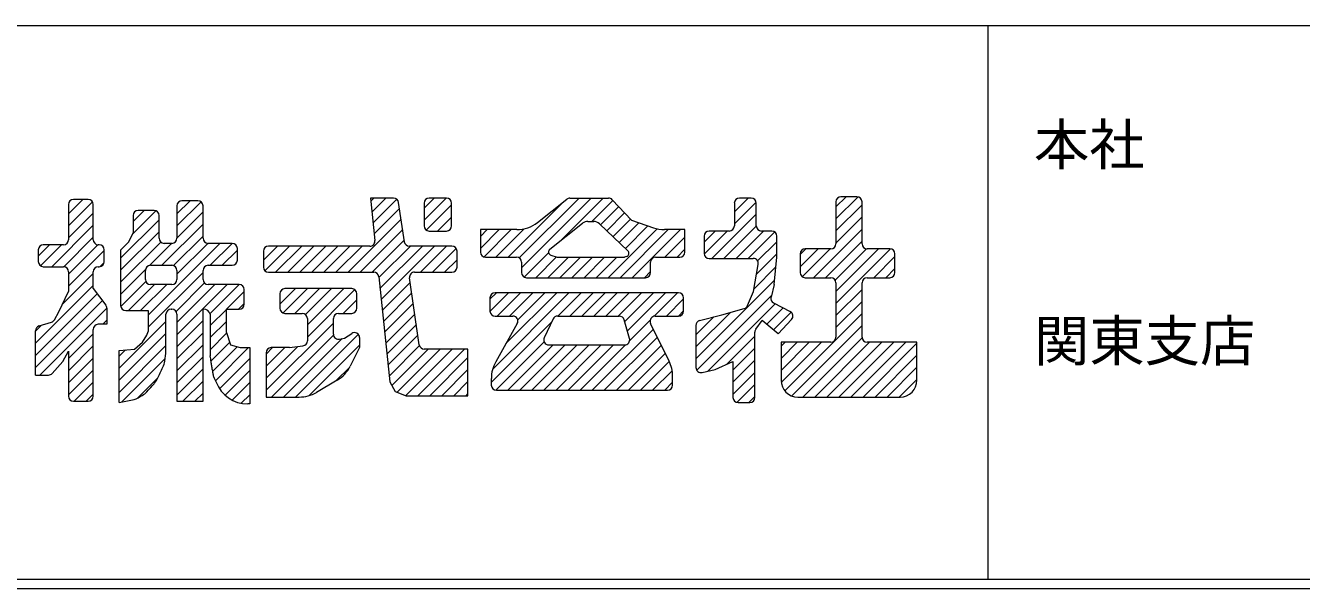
# Model space of a CAD drawing. Units: millimetres, scale not verified. Extents: x -400 to 3744, y -276 to 280.
# Drawn here: x 3080.8 to 3219.1, y -270.2 to -209.2 of the extents above; entities that cross this region are included whole.
import ezdxf
from ezdxf.enums import TextEntityAlignment as Align

# ---------------------------------------------------------------- set-up
doc = ezdxf.new("R2010")
doc.units = ezdxf.units.MM
doc.header["$LTSCALE"] = 2
doc.layers.add('0-0_0', color=7, linetype='Continuous', lineweight=9)
doc.styles.add('ＭＳ ゴシック', font='')
doc.styles.get('ＭＳ ゴシック').set_extended_font_data('MS Gothic')

msp = doc.modelspace()

# ---------------------------------------------------------------- linework, layer by layer
at = {"layer": '0-0_0', "color": 3, "lineweight": 18}
for p, q in [((2945.13, -209.239), (3743.13, -209.239)), ((3185.13, -209.239), (3185.13, -269.239)), ((2945.13, -269.239), (3743.13, -269.239)), ((2944.13, -270.239), (3744.13, -270.239))]:
    msp.add_line(p, q, dxfattribs=at)
at = {"layer": '0-0_0'}
for p, q in [((3085.5, -229.633), (3087.046, -228.086)), ((3087.631, -228.086), (3086.048, -228.086)), ((3118.268, -228.265), (3118.595, -227.938)), ((3118.391, -229.45), (3119.903, -227.938)), ((3118.515, -230.634), (3121.085, -228.064)), ((3124.036, -230.347), (3126.445, -227.938)), ((3124.036, -229.038), (3125.137, -227.938)), ((3126.464, -227.938), (3124.584, -227.938)), ((3134.353, -234.421), (3140.837, -227.938)), ((3134.6, -235.483), (3142.145, -227.938)), ((3136.34, -230.568), (3139.509, -228.056)), ((3138.863, -232.528), (3143.453, -227.938)), ((3139.849, -227.938), (3144.034, -227.938)), ((3157.662, -229.429), (3159.153, -227.938)), ((3159.495, -227.938), (3158.209, -227.938)), ((3168.672, -228.886), (3169.769, -227.789)), ((3168.672, -230.194), (3171.065, -227.801)), ((3170.951, -227.789), (3169.22, -227.789)), ((3085.5, -230.941), (3088.096, -228.345)), ((3085.5, -228.634), (3085.5, -232.445)), ((3088.178, -232.445), (3088.178, -228.634)), ((3092.408, -231.883), (3094.976, -229.315)), ((3092.493, -230.49), (3093.707, -229.276)), ((3094.772, -229.276), (3093.041, -229.276)), ((3097.254, -229.653), (3098.673, -228.235)), ((3097.254, -230.962), (3099.868, -228.349)), ((3097.254, -228.783), (3097.254, -232.296)), ((3097.254, -232.27), (3100.081, -229.443)), ((3099.534, -228.235), (3097.802, -228.235)), ((3100.081, -232.296), (3100.081, -228.783)), ((3118.639, -231.819), (3121.376, -229.082)), ((3121.898, -232.673), (3121.277, -228.406)), ((3124.036, -228.485), (3124.036, -230.958)), ((3124.278, -231.413), (3127.012, -228.679)), ((3127.012, -230.958), (3127.012, -228.485)), ((3133.135, -234.331), (3139.031, -228.435)), ((3142.234, -230.465), (3144.508, -228.191)), ((3143.172, -230.835), (3145.142, -228.866)), ((3143.843, -231.473), (3145.775, -229.541)), ((3157.662, -230.738), (3160.03, -228.369)), ((3157.662, -228.485), (3157.662, -230.958)), ((3160.042, -230.958), (3160.042, -228.485)), ((3168.672, -228.337), (3168.672, -232.891)), ((3168.672, -231.502), (3171.499, -228.676)), ((3171.499, -232.891), (3171.499, -228.337)), ((3083.686, -235.371), (3088.178, -230.879)), ((3085.5, -232.249), (3088.178, -229.571)), ((3091.154, -234.445), (3095.32, -230.279)), ((3092.493, -229.823), (3092.493, -231.692)), ((3095.32, -232.296), (3095.32, -229.823)), ((3095.61, -235.223), (3100.081, -230.751)), ((3115.8, -235.966), (3121.542, -230.224)), ((3125.494, -231.506), (3127.012, -229.988)), ((3137.663, -233.479), (3141.217, -230.663)), ((3141.784, -230.465), (3142.418, -230.465)), ((3143.047, -230.717), (3146.128, -233.648)), ((3144.513, -232.111), (3146.408, -230.216)), ((3145.183, -232.749), (3147.328, -230.605)), ((3155.228, -234.479), (3160.042, -229.665)), ((3168.672, -232.811), (3171.499, -229.984)), ((3084.993, -235.373), (3088.178, -232.188)), ((3091.154, -235.754), (3095.32, -231.588)), ((3096.888, -235.254), (3100.081, -232.06)), ((3117.108, -235.966), (3121.708, -231.366)), ((3124.584, -231.506), (3126.464, -231.506)), ((3130.136, -233.405), (3132.184, -231.357)), ((3130.136, -232.097), (3130.876, -231.357)), ((3130.538, -234.311), (3133.492, -231.357)), ((3131.827, -234.331), (3134.894, -231.263)), ((3143.989, -236.561), (3149.284, -231.265)), ((3145.297, -236.561), (3150.501, -231.357)), ((3145.854, -233.387), (3148.297, -230.944)), ((3146.605, -236.561), (3151.809, -231.357)), ((3150.144, -234.331), (3152.305, -232.169)), ((3154.388, -232.703), (3155.585, -231.506)), ((3154.388, -232.054), (3154.388, -233.932)), ((3154.393, -234.006), (3156.893, -231.506)), ((3157.114, -231.506), (3154.936, -231.506)), ((3156.537, -234.479), (3160.042, -230.974)), ((3157.845, -234.479), (3160.818, -231.506)), ((3159.153, -234.479), (3162.033, -231.6)), ((3161.726, -231.506), (3160.59, -231.506)), ((3166.23, -236.561), (3171.499, -231.292)), ((3082.227, -234.214), (3083.448, -232.993)), ((3082.227, -233.54), (3082.227, -234.824)), ((3082.47, -235.279), (3084.757, -232.993)), ((3084.953, -232.993), (3082.775, -232.993)), ((3085.5, -236.174), (3088.683, -232.991)), ((3085.5, -237.482), (3089.369, -233.614)), ((3088.821, -232.993), (3088.726, -232.993)), ((3089.369, -234.824), (3089.369, -233.54)), ((3091.154, -237.062), (3095.507, -232.709)), ((3091.154, -233.587), (3091.154, -239.581)), ((3094.13, -240.628), (3101.914, -232.844)), ((3094.295, -235.229), (3096.68, -232.844)), ((3096.707, -232.844), (3095.868, -232.844)), ((3097.254, -236.195), (3100.606, -232.843)), ((3103.253, -232.844), (3100.629, -232.844)), ((3100.843, -235.223), (3103.222, -232.844)), ((3102.152, -235.223), (3103.801, -233.573)), ((3103.801, -234.675), (3103.801, -233.392)), ((3106.628, -234.671), (3108.158, -233.141)), ((3106.628, -233.689), (3106.628, -235.418)), ((3106.795, -235.813), (3109.466, -233.141)), ((3118.169, -233.141), (3107.176, -233.141)), ((3107.95, -235.966), (3110.775, -233.141)), ((3109.258, -235.966), (3112.083, -233.141)), ((3110.567, -235.966), (3113.391, -233.141)), ((3111.875, -235.966), (3114.7, -233.141)), ((3113.183, -235.966), (3116.008, -233.141)), ((3114.492, -235.966), (3117.316, -233.141)), ((3118.417, -235.966), (3121.874, -232.508)), ((3119.134, -236.557), (3122.55, -233.141)), ((3119.258, -237.741), (3123.858, -233.141)), ((3119.382, -238.926), (3125.166, -233.141)), ((3127.059, -233.141), (3122.44, -233.141)), ((3123.65, -235.966), (3126.475, -233.141)), ((3124.958, -235.966), (3127.524, -233.4)), ((3127.607, -235.418), (3127.607, -233.689)), ((3151.452, -234.331), (3152.305, -233.477)), ((3160.188, -234.753), (3162.274, -232.667)), ((3164.803, -235.371), (3166.736, -233.439)), ((3164.803, -234.063), (3165.427, -233.439)), ((3165.028, -236.455), (3168.044, -233.439)), ((3168.124, -233.439), (3165.351, -233.439)), ((3167.538, -236.561), (3171.499, -232.601)), ((3168.589, -236.819), (3171.974, -233.434)), ((3168.672, -238.044), (3173.277, -233.439)), ((3168.672, -239.352), (3174.582, -233.442)), ((3174.522, -233.439), (3172.046, -233.439)), ((3088.931, -235.36), (3089.358, -234.933)), ((3103.543, -235.14), (3103.718, -234.964)), ((3126.267, -235.966), (3127.607, -234.626)), ((3130.684, -234.331), (3134.052, -234.331)), ((3134.6, -234.878), (3134.6, -236.013)), ((3134.893, -236.498), (3137.535, -233.856)), ((3136.139, -236.561), (3138.394, -234.305)), ((3137.447, -236.561), (3139.677, -234.331)), ((3137.781, -234.114), (3138.478, -234.331)), ((3138.478, -234.331), (3145.761, -234.331)), ((3138.755, -236.561), (3140.985, -234.331)), ((3140.064, -236.561), (3142.294, -234.331)), ((3141.372, -236.561), (3143.602, -234.331)), ((3142.68, -236.561), (3144.91, -234.331)), ((3145.984, -234.261), (3145.761, -234.331)), ((3148.586, -236.013), (3148.586, -234.878)), ((3149.133, -234.331), (3151.758, -234.331)), ((3154.936, -234.479), (3159.714, -234.479)), ((3160.07, -236.18), (3162.274, -233.975)), ((3161.976, -237.304), (3162.274, -234.331)), ((3164.803, -233.986), (3164.803, -236.013)), ((3172.772, -236.561), (3175.07, -234.263)), ((3175.07, -236.013), (3175.07, -233.986)), ((3082.775, -235.371), (3084.953, -235.371)), ((3084.849, -239.442), (3088.178, -236.113)), ((3085.5, -235.919), (3085.5, -238.048)), ((3088.178, -237.75), (3088.178, -235.919)), ((3088.726, -235.371), (3088.821, -235.371)), ((3091.154, -238.37), (3093.839, -235.685)), ((3093.832, -236.757), (3093.832, -235.77)), ((3094.13, -241.936), (3100.081, -235.985)), ((3094.38, -235.223), (3096.707, -235.223)), ((3097.254, -235.77), (3097.254, -236.757)), ((3100.081, -236.757), (3100.081, -235.77)), ((3100.629, -235.223), (3103.253, -235.223)), ((3107.176, -235.966), (3118.579, -235.966)), ((3119.124, -236.457), (3120.316, -247.86)), ((3123.011, -235.966), (3127.059, -235.966)), ((3147.914, -236.561), (3148.586, -235.889)), ((3159.794, -237.764), (3162.168, -235.39)), ((3174.08, -236.561), (3175.07, -235.571)), ((3081.929, -243.67), (3088.178, -237.421)), ((3088.178, -237.75), (3089.553, -239.535)), ((3091.162, -239.671), (3093.872, -236.961)), ((3092.012, -240.129), (3094.837, -237.304)), ((3093.32, -240.129), (3096.145, -237.304)), ((3096.707, -237.304), (3094.38, -237.304)), ((3097.157, -240.217), (3100.236, -237.138)), ((3097.254, -242.737), (3102.687, -237.304)), ((3097.254, -241.428), (3101.378, -237.304)), ((3103.997, -237.304), (3100.629, -237.304)), ((3100.838, -240.461), (3103.995, -237.304)), ((3108.413, -239.428), (3110.091, -237.75)), ((3108.463, -238.069), (3108.732, -237.8)), ((3108.761, -240.389), (3111.399, -237.75)), ((3116.198, -237.75), (3108.961, -237.75)), ((3110.031, -240.426), (3112.707, -237.75)), ((3111.203, -240.563), (3114.016, -237.75)), ((3111.389, -241.685), (3115.324, -237.75)), ((3119.506, -240.11), (3122.539, -237.077)), ((3123.521, -243.823), (3122.469, -236.593)), ((3135.147, -236.561), (3148.038, -236.561)), ((3153.496, -245.37), (3162.023, -236.843)), ((3161.976, -237.304), (3161.635, -238.671)), ((3165.351, -236.561), (3168.124, -236.561)), ((3168.672, -237.109), (3168.672, -243.001)), ((3168.672, -240.661), (3171.499, -237.834)), ((3171.499, -243.001), (3171.499, -237.109)), ((3172.046, -236.561), (3174.522, -236.561)), ((3081.929, -244.978), (3088.604, -238.303)), ((3081.929, -246.287), (3089.173, -239.043)), ((3102.627, -239.98), (3104.545, -238.063)), ((3104.545, -239.433), (3104.545, -237.852)), ((3108.413, -238.298), (3108.413, -239.879)), ((3111.389, -242.994), (3116.524, -237.858)), ((3115.265, -240.426), (3116.745, -238.946)), ((3116.745, -239.879), (3116.745, -238.298)), ((3119.63, -241.295), (3122.706, -238.219)), ((3131.178, -238.905), (3131.886, -238.196)), ((3131.178, -238.744), (3131.178, -240.176)), ((3131.179, -240.212), (3133.195, -238.196)), ((3131.472, -246.461), (3139.736, -238.196)), ((3151.609, -238.196), (3131.725, -238.196)), ((3131.976, -240.724), (3134.503, -238.196)), ((3132.914, -243.711), (3138.428, -238.196)), ((3133.284, -240.724), (3135.811, -238.196)), ((3134.19, -241.126), (3137.12, -238.196)), ((3138.517, -240.724), (3141.045, -238.196)), ((3139.826, -240.724), (3142.353, -238.196)), ((3141.134, -240.724), (3143.661, -238.196)), ((3142.442, -240.724), (3144.97, -238.196)), ((3143.751, -240.724), (3146.278, -238.196)), ((3145.059, -240.724), (3147.586, -238.196)), ((3145.778, -241.313), (3148.895, -238.196)), ((3146.069, -242.33), (3150.203, -238.196)), ((3148.972, -240.736), (3151.511, -238.196)), ((3150.292, -240.724), (3152.157, -238.859)), ((3152.157, -240.176), (3152.157, -238.744)), ((3153.584, -246.59), (3161.678, -238.496)), ((3168.672, -241.969), (3171.499, -239.142)), ((3082.408, -247.117), (3089.666, -239.858)), ((3091.702, -240.129), (3094.13, -240.129)), ((3094.13, -240.129), (3094.13, -242.409)), ((3096.064, -244.48), (3096.064, -240.528)), ((3096.612, -239.98), (3096.707, -239.98)), ((3097.254, -240.528), (3097.254, -249.942)), ((3100.081, -239.98), (3100.129, -239.98)), ((3100.859, -241.749), (3102.611, -239.997)), ((3100.859, -240.528), (3100.859, -245.041)), ((3102.611, -242.508), (3102.611, -239.98)), ((3102.611, -239.98), (3103.997, -239.98)), ((3103.936, -239.98), (3104.545, -239.371)), ((3108.961, -240.426), (3110.841, -240.426)), ((3114.764, -240.426), (3116.198, -240.426)), ((3119.754, -242.479), (3122.872, -239.361)), ((3119.877, -243.664), (3123.038, -240.503)), ((3151.601, -240.724), (3152.157, -240.168)), ((3153.496, -244.062), (3157.236, -240.322)), ((3154.792, -246.691), (3162.096, -239.386)), ((3161.174, -241.617), (3162.954, -239.837)), ((3161.888, -242.211), (3163.805, -240.294)), ((3161.911, -239.289), (3163.724, -240.242)), ((3163.129, -248.821), (3171.499, -240.451)), ((3081.929, -242.362), (3082.577, -241.714)), ((3082.316, -241.794), (3083.657, -241.382)), ((3089.217, -241.616), (3089.666, -241.166)), ((3091.005, -246.369), (3096.064, -241.31)), ((3097.254, -244.045), (3100.081, -241.218)), ((3100.859, -243.057), (3102.611, -241.305)), ((3106.926, -248.766), (3114.216, -241.475)), ((3111.389, -240.974), (3111.389, -243.41)), ((3114.216, -242.691), (3114.216, -240.974)), ((3120.001, -244.848), (3123.204, -241.645)), ((3131.326, -247.915), (3137.855, -241.386)), ((3131.725, -240.724), (3133.662, -240.724)), ((3134.139, -241.541), (3131.798, -245.687)), ((3138.022, -241.036), (3137.056, -243.063)), ((3138.516, -240.724), (3145.197, -240.724)), ((3146.303, -243.148), (3145.724, -241.121)), ((3146.316, -243.392), (3148.549, -241.158)), ((3150.596, -245.615), (3148.593, -241.512)), ((3149.085, -240.724), (3151.609, -240.724)), ((3153.496, -242.754), (3155.443, -240.806)), ((3153.496, -241.741), (3153.496, -246.291)), ((3159.995, -242.136), (3160.665, -241.192)), ((3163.886, -249.372), (3171.499, -241.759)), ((3081.929, -247.117), (3081.929, -242.318)), ((3085.5, -245.332), (3088.178, -242.654)), ((3088.178, -249.394), (3088.178, -242.164)), ((3091.005, -247.677), (3096.064, -242.619)), ((3097.254, -245.353), (3100.081, -242.526)), ((3100.859, -244.365), (3102.637, -242.587)), ((3107.504, -249.496), (3114.223, -242.777)), ((3108.812, -249.496), (3115.143, -243.164)), ((3110.12, -249.496), (3116.912, -242.704)), ((3120.125, -246.033), (3123.371, -242.787)), ((3142.264, -248.752), (3148.892, -242.124)), ((3143.572, -248.752), (3149.321, -243.003)), ((3156.86, -245.931), (3159.893, -242.898)), ((3159.893, -249.543), (3159.893, -242.453)), ((3165.07, -249.496), (3171.502, -243.064)), ((3085.5, -246.641), (3088.178, -243.963)), ((3085.5, -244.515), (3085.5, -249.394)), ((3091.005, -248.986), (3096.064, -243.927)), ((3091.005, -245.061), (3091.687, -244.379)), ((3097.254, -246.662), (3100.081, -243.835)), ((3100.947, -245.585), (3102.964, -243.568)), ((3101.108, -246.733), (3103.787, -244.054)), ((3101.424, -247.725), (3105.006, -244.143)), ((3106.926, -247.457), (3110.357, -244.026)), ((3106.926, -246.149), (3108.931, -244.143)), ((3106.926, -244.841), (3107.623, -244.143)), ((3106.926, -244.691), (3106.926, -249.496)), ((3109.455, -244.143), (3107.473, -244.143)), ((3109.455, -244.143), (3110.912, -243.953)), ((3111.591, -249.333), (3117.043, -243.881)), ((3120.249, -247.217), (3123.545, -243.921)), ((3120.534, -248.241), (3124.482, -244.292)), ((3121.108, -248.975), (3125.791, -244.292)), ((3122.06, -249.331), (3127.099, -244.292)), ((3123.352, -249.347), (3128.407, -244.292)), ((3131.802, -248.748), (3137.044, -243.506)), ((3133.105, -248.752), (3138.012, -243.846)), ((3134.414, -248.752), (3139.32, -243.846)), ((3135.722, -248.752), (3140.628, -243.846)), ((3137.03, -248.752), (3141.937, -243.846)), ((3137.55, -243.846), (3145.776, -243.846)), ((3138.339, -248.752), (3143.245, -243.846)), ((3139.647, -248.752), (3144.553, -243.846)), ((3140.955, -248.752), (3145.87, -243.838)), ((3144.88, -248.752), (3149.75, -243.882)), ((3157.513, -246.586), (3159.893, -244.206)), ((3162.72, -246.612), (3165.784, -243.549)), ((3162.72, -245.304), (3164.476, -243.549)), ((3162.72, -243.996), (3163.167, -243.549)), ((3162.736, -247.905), (3167.092, -243.549)), ((3166.379, -249.496), (3172.326, -243.549)), ((3167.687, -249.496), (3173.634, -243.549)), ((3168.995, -249.496), (3174.942, -243.549)), ((3170.304, -249.496), (3176.251, -243.549)), ((3171.612, -249.496), (3177.45, -243.657)), ((3085.5, -247.949), (3088.178, -245.271)), ((3091.258, -250.041), (3095.986, -245.313)), ((3097.254, -247.97), (3100.081, -245.143)), ((3101.869, -248.589), (3105.14, -245.318)), ((3124.661, -249.347), (3128.797, -245.211)), ((3146.189, -248.752), (3150.179, -244.762)), ((3147.497, -248.752), (3150.609, -245.641)), ((3157.513, -247.895), (3159.893, -245.514)), ((3172.92, -249.496), (3177.45, -244.966)), ((3081.929, -247.117), (3083.322, -247.117)), ((3085.5, -249.257), (3088.178, -246.579)), ((3093.012, -249.596), (3095.164, -247.444)), ((3097.254, -249.278), (3100.081, -246.451)), ((3102.472, -249.294), (3105.14, -246.626)), ((3114.489, -247.743), (3115.992, -246.241)), ((3125.969, -249.347), (3128.797, -246.519)), ((3131.326, -247.482), (3131.326, -248.205)), ((3148.805, -248.752), (3150.92, -246.638)), ((3150.966, -248.205), (3150.966, -247.217)), ((3157.513, -249.203), (3159.893, -246.823)), ((3174.229, -249.496), (3177.45, -246.274)), ((3086.124, -249.942), (3088.178, -247.888)), ((3097.899, -249.942), (3100.081, -247.76)), ((3103.244, -249.83), (3105.14, -247.934)), ((3114.624, -247.664), (3112.365, -248.992)), ((3127.277, -249.347), (3128.797, -247.827)), ((3131.874, -248.752), (3150.419, -248.752)), ((3150.114, -248.752), (3150.966, -247.9)), ((3157.946, -250.078), (3159.893, -248.131)), ((3175.537, -249.496), (3177.45, -247.582)), ((3086.048, -249.942), (3087.631, -249.942)), ((3087.433, -249.942), (3088.178, -249.196)), ((3091.005, -250.09), (3092.619, -249.775)), ((3099.208, -249.942), (3100.081, -249.068)), ((3104.213, -250.169), (3105.14, -249.243)), ((3106.926, -249.496), (3110.515, -249.496)), ((3128.586, -249.347), (3128.797, -249.136)), ((3158.061, -250.09), (3159.346, -250.09)), ((3159.242, -250.09), (3159.893, -249.439)), ((3164.546, -249.496), (3175.625, -249.496))]:
    msp.add_line(p, q, dxfattribs=at)
for points in [[(3120.735, -227.938), (3118.233, -227.938), (3118.714, -232.537)], [(3144.433, -228.111), (3146.503, -230.316), (3148.893, -231.152)], [(3091.154, -233.587), (3092.047, -232.695), (3092.493, -231.692)], [(3134.072, -231.357), (3130.136, -231.357), (3130.136, -233.783)], [(3152.305, -233.783), (3152.305, -231.357), (3150.098, -231.357)], [(3162.259, -234.479), (3162.274, -234.479), (3162.274, -232.054)], [(3159.103, -239.586), (3159.745, -238.048), (3160.254, -235.121)], [(3083.971, -241.131), (3084.459, -240.278), (3085.5, -238.048)], [(3089.666, -239.869), (3089.666, -241.616), (3088.726, -241.616)], [(3097.254, -249.942), (3100.081, -249.942), (3100.081, -239.98)], [(3153.904, -241.211), (3156.323, -240.575), (3158.744, -239.903)], [(3163.87, -241.099), (3162.423, -242.657), (3160.665, -241.192)], [(3091.005, -250.09), (3091.005, -244.441), (3092.642, -244.292), (3093.535, -243.549), (3093.981, -242.805), (3094.13, -242.409)], [(3102.611, -242.508), (3103.057, -243.846), (3104.099, -244.143), (3105.14, -244.143), (3105.14, -250.239), (3104.923, -250.239)], [(3114.889, -243.224), (3115.406, -243.103), (3116.201, -242.597)], [(3117.043, -243.059), (3117.043, -244.143), (3116.039, -246.151)], [(3083.729, -246.936), (3084.905, -245.63), (3085.5, -244.515)], [(3120.316, -247.86), (3120.911, -248.901), (3122.102, -249.347), (3128.797, -249.347), (3128.797, -244.292), (3124.063, -244.292)], [(3168.124, -243.549), (3162.72, -243.549), (3162.72, -247.67)], [(3177.45, -247.67), (3177.45, -243.549), (3172.046, -243.549)], [(3154.158, -246.826), (3155.579, -246.522), (3157.513, -245.63), (3157.513, -249.543)]]:
    msp.add_lwpolyline(points, dxfattribs=at)
for centre, radius, start, end in [((3086.048, -228.634), 0.548, 90, 180), ((3087.631, -228.634), 0.548, 0, 90), ((3120.735, -228.485), 0.548, 8.28193, 90), ((3124.584, -228.485), 0.548, 90, 180), ((3126.464, -228.485), 0.548, 0, 90), ((3139.849, -228.485), 0.548, 90, 128.39742), ((3144.034, -228.485), 0.548, 43.17355, 90), ((3158.209, -228.485), 0.548, 90, 180), ((3159.495, -228.485), 0.548, 0, 90), ((3169.22, -228.337), 0.548, 90, 180), ((3170.951, -228.337), 0.548, 0, 90), ((3093.041, -229.823), 0.548, 90, 180), ((3094.772, -229.823), 0.548, 0, 90), ((3097.802, -228.783), 0.548, 90, 180), ((3099.534, -228.783), 0.548, 0, 90), ((3134.072, -227.706), 3.651, 270, 308.39742), ((3141.784, -231.378), 0.913, 90, 128.39742), ((3142.418, -231.378), 0.913, 46.41835, 90), ((3095.868, -232.296), 0.548, 180, 270), ((3096.707, -232.296), 0.548, 270, 0), ((3100.629, -232.296), 0.548, 180, 270), ((3124.584, -230.958), 0.548, 180, 270), ((3126.464, -230.958), 0.548, 270, 0), ((3150.098, -227.706), 3.651, 250.72316, 270), ((3154.936, -232.054), 0.548, 90, 180), ((3157.114, -230.958), 0.548, 270, 0), ((3160.59, -230.958), 0.548, 180, 270), ((3161.726, -232.054), 0.548, 0, 90), ((3082.775, -233.54), 0.548, 90, 180), ((3084.953, -232.445), 0.548, 270, 0), ((3088.726, -232.445), 0.548, 180, 270), ((3088.821, -233.54), 0.548, 0, 90), ((3103.253, -233.392), 0.548, 0, 90), ((3107.176, -233.689), 0.548, 90, 180), ((3118.169, -232.594), 0.548, 270, 5.96887), ((3122.44, -232.594), 0.548, 188.28193, 270), ((3127.059, -233.689), 0.548, 0, 90), ((3137.889, -233.766), 0.365, 128.39742, 252.74028), ((3145.876, -233.913), 0.365, 287.25972, 46.41835), ((3165.351, -233.986), 0.548, 90, 180), ((3168.124, -232.891), 0.548, 270, 0), ((3172.046, -232.891), 0.548, 180, 270), ((3174.522, -233.986), 0.548, 0, 90), ((3082.775, -234.824), 0.548, 180, 270), ((3088.821, -234.824), 0.548, 270, 0), ((3103.253, -234.675), 0.548, 270, 0), ((3130.684, -233.783), 0.548, 180, 270), ((3134.052, -234.878), 0.548, 0, 90), ((3149.133, -234.878), 0.548, 90, 180), ((3151.758, -233.783), 0.548, 270, 0), ((3154.936, -233.932), 0.548, 180, 270), ((3159.714, -235.027), 0.548, 350.12702, 90), ((3084.953, -235.919), 0.548, 0, 90), ((3088.726, -235.919), 0.548, 90, 180), ((3094.38, -235.77), 0.548, 90, 180), ((3096.707, -235.77), 0.548, 0, 90), ((3100.629, -235.77), 0.548, 90, 180), ((3107.176, -235.418), 0.548, 180, 270), ((3118.579, -236.514), 0.548, 5.96887, 90), ((3123.011, -236.514), 0.548, 90, 188.28193), ((3127.059, -235.418), 0.548, 270, 0), ((3135.147, -236.013), 0.548, 180, 270), ((3148.038, -236.013), 0.548, 270, 0), ((3165.351, -236.013), 0.548, 180, 270), ((3174.522, -236.013), 0.548, 270, 0), ((3094.38, -236.757), 0.548, 180, 270), ((3096.707, -236.757), 0.548, 270, 0), ((3100.629, -236.757), 0.548, 180, 270), ((3103.997, -237.852), 0.548, 0, 90), ((3108.961, -238.298), 0.548, 90, 180), ((3116.198, -238.298), 0.548, 0, 90), ((3168.124, -237.109), 0.548, 0, 90), ((3172.046, -237.109), 0.548, 90, 180), ((3131.725, -238.744), 0.548, 90, 180), ((3151.609, -238.744), 0.548, 0, 90), ((3162.166, -238.804), 0.548, 165.95378, 242.25895), ((3089.119, -239.869), 0.548, 0, 37.58908), ((3091.702, -239.581), 0.548, 180, 270), ((3096.612, -240.528), 0.548, 90, 180), ((3096.707, -240.528), 0.548, 0, 90), ((3100.152, -240.71), 0.73, 14.39982, 91.86038), ((3103.997, -239.433), 0.548, 270, 0), ((3108.961, -239.879), 0.548, 180, 270), ((3110.841, -240.974), 0.548, 0, 90), ((3114.764, -240.974), 0.548, 90, 180), ((3116.198, -239.879), 0.548, 270, 0), ((3131.725, -240.176), 0.548, 180, 270), ((3151.609, -240.176), 0.548, 270, 0), ((3158.598, -239.375), 0.548, 285.51317, 337.36507), ((3163.469, -240.727), 0.548, 317.09995, 62.25895), ((3082.477, -242.318), 0.548, 107.09081, 180), ((3083.496, -240.859), 0.548, 287.09081, 330.23681), ((3088.726, -242.164), 0.548, 90, 180), ((3133.662, -241.271), 0.548, 330.5544, 90), ((3138.516, -241.271), 0.548, 90, 154.5202), ((3145.197, -241.271), 0.548, 15.9566, 90), ((3149.085, -241.271), 0.548, 90, 206.02005), ((3154.043, -241.741), 0.548, 104.73314, 180), ((3114.764, -242.691), 0.548, 180, 283.23108), ((3116.495, -243.059), 0.548, 0, 122.452), ((3137.55, -243.298), 0.548, 154.5202, 270), ((3145.776, -243.298), 0.548, 270, 15.9566), ((3160.441, -242.453), 0.548, 144.61752, 180), ((3168.124, -243.001), 0.548, 270, 0), ((3172.046, -243.001), 0.548, 180, 270), ((3088.186, -244.162), 7.885, 349.46625, 357.68846), ((3107.473, -244.691), 0.548, 90, 180), ((3110.841, -243.41), 0.548, 277.42598, 360), ((3124.063, -243.744), 0.548, 188.28193, 270), ((3093.058, -245.068), 2.929, 335.95566, 349.46625), ((3048.282, -253.839), 53.309, 8.79637, 9.49979), ((3076.342, -249.497), 24.915, 7.76743, 8.79637), ((3035.641, -255.049), 65.992, 7.41893, 7.76743), ((3134.978, -247.482), 3.651, 150.5544, 180), ((3147.315, -247.217), 3.651, 0, 26.02005), ((3083.322, -246.569), 0.548, 270, 317.99171), ((3091.863, -245.799), 3.687, 323.81916, 332.46928), ((3075.037, -237.028), 22.662, 332.46928, 335.95566), ((3156.853, -239.265), 56.244, 187.41893, 187.79643), ((3102.858, -246.658), 1.745, 187.79643, 201.01969), ((3105.875, -245.499), 4.976, 201.01969, 208.83855), ((3112.773, -244.517), 3.651, 300.44702, 333.41799), ((3154.043, -246.291), 0.548, 180, 282.08606), ((3080.541, -235.799), 18.796, 315.74045, 318.34536), ((3091.402, -245.461), 4.259, 318.34536, 323.81916), ((3104.923, -246.588), 3.651, 201.05173, 270), ((3131.874, -248.205), 0.548, 180, 270), ((3150.419, -248.205), 0.548, 270, 0), ((3164.546, -247.67), 1.826, 180, 270), ((3175.625, -247.67), 1.826, 270, 0), ((3086.048, -249.394), 0.548, 180, 270), ((3087.631, -249.394), 0.548, 270, 0), ((3090.311, -244.206), 6.029, 292.51707, 301.83006), ((3092.061, -247.026), 2.71, 301.83006, 315.74045), ((3110.515, -245.845), 3.651, 270, 300.44702), ((3158.061, -249.543), 0.548, 180, 270), ((3159.346, -249.543), 0.548, 270, 0)]:
    msp.add_arc(centre, radius, start, end, dxfattribs=at)

# ---------------------------------------------------------------- texts
at = {"layer": '0-0_0', "style": 'ＭＳ ゴシック'}
for s, p in [('本社', (3190.13, -225.646)), ('関東支店', (3190.13, -246.917))]:
    msp.add_text(s, height=4.399, dxfattribs=at).set_placement(p, align=Align.BOTTOM_LEFT)

doc.saveas('drawing.dxf')
